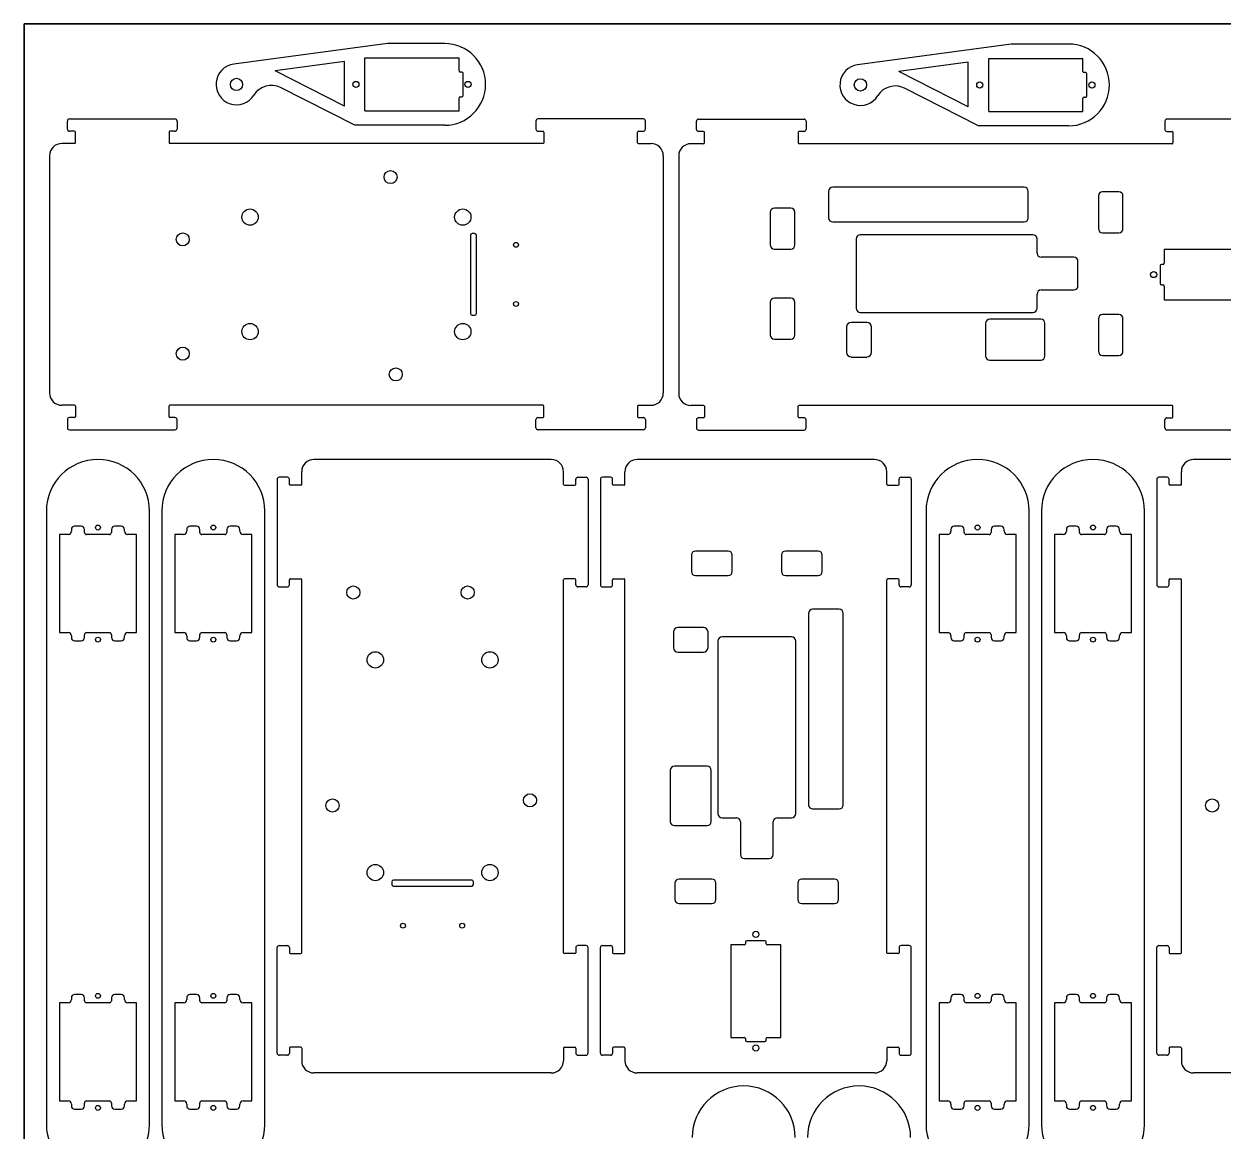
# Model space of a CAD drawing. Header units: millimetres. Extents: x 145 to 1025, y -83 to 357.
# Drawn here: x 145.2 to 438.5, y 86.2 to 356.8 of the extents above; entities that cross this region are included whole.
import ezdxf

# ---------------------------------------------------------------- set-up
doc = ezdxf.new("R2010")
doc.units = ezdxf.units.MM
doc.layers.get('0').update_dxf_attribs({"lineweight": 35})
doc.layers.add('粗实线层', color=7, linetype='Continuous', lineweight=35)

msp = doc.modelspace()

# ---------------------------------------------------------------- linework, layer by layer
at = {"color": 7, "linetype": 'Continuous', "lineweight": 25}
for p, q in [((234.07, 352.07), (196.53, 347.03)), ((248.07, 352.07), (234.07, 352.07)), ((386.55, 351.94), (349, 346.89)), ((400.55, 351.94), (386.55, 351.94)), ((223.57, 347.63), (206.61, 345.36)), ((223.57, 336.71), (223.57, 347.63)), ((228.57, 348.57), (251.57, 348.57)), ((228.57, 335.57), (228.57, 348.57)), ((251.57, 345.37), (251.57, 348.57)), ((376.05, 347.5), (359.09, 345.22)), ((376.05, 336.58), (376.05, 347.5)), ((381.05, 348.44), (404.05, 348.44)), ((381.05, 335.44), (381.05, 348.44)), ((404.05, 345.24), (404.05, 348.44)), ((223.57, 336.71), (206.61, 345.36)), ((252.27, 345.07), (251.87, 345.07)), ((252.57, 339.37), (252.57, 344.77)), ((376.05, 336.58), (359.09, 345.22)), ((404.75, 344.94), (404.35, 344.94)), ((405.05, 339.24), (405.05, 344.64)), ((226.07, 332.07), (207.98, 341.29)), ((378.55, 331.94), (360.46, 341.16)), ((251.57, 335.57), (251.57, 338.77)), ((251.87, 339.07), (252.27, 339.07)), ((404.05, 335.44), (404.05, 338.64)), ((404.35, 338.94), (404.75, 338.94)), ((228.57, 335.57), (251.57, 335.57)), ((381.05, 335.44), (404.05, 335.44)), ((155.85, 331.12), (155.85, 333.12)), ((156.35, 333.62), (182.15, 333.62)), ((182.65, 333.12), (182.65, 331.12)), ((248.07, 332.07), (226.07, 332.07)), ((270.35, 333.12), (270.35, 331.12)), ((296.65, 333.62), (270.85, 333.62)), ((297.15, 331.12), (297.15, 333.12)), ((309.61, 331.07), (309.61, 333.07)), ((310.11, 333.57), (335.91, 333.57)), ((336.41, 333.07), (336.41, 331.07)), ((400.55, 331.94), (378.55, 331.94)), ((424.11, 333.07), (424.11, 331.07)), ((450.41, 333.57), (424.61, 333.57)), ((157.6, 330.62), (156.35, 330.62)), ((157.8, 327.82), (157.8, 330.42)), ((180.7, 330.42), (180.7, 327.82)), ((182.15, 330.62), (180.9, 330.62)), ((270.85, 330.62), (272.1, 330.62)), ((272.3, 330.42), (272.3, 327.82)), ((295.2, 327.82), (295.2, 330.42)), ((295.4, 330.62), (296.65, 330.62)), ((311.36, 330.57), (310.11, 330.57)), ((311.56, 327.77), (311.56, 330.37)), ((334.46, 330.37), (334.46, 327.77)), ((335.91, 330.57), (334.66, 330.57)), ((424.61, 330.57), (425.86, 330.57)), ((426.06, 330.37), (426.06, 327.77)), ((157.6, 327.62), (154.5, 327.62)), ((272.1, 327.62), (180.9, 327.62)), ((295.4, 327.62), (298.5, 327.62)), ((311.36, 327.57), (308.26, 327.57)), ((425.86, 327.57), (334.66, 327.57)), ((151.5, 324.62), (151.5, 266.62)), ((301.5, 324.62), (301.5, 266.62)), ((305.26, 324.57), (305.26, 266.57)), ((389.71, 316.93), (342.9, 316.93)), ((341.9, 315.93), (341.9, 309.46)), ((390.71, 309.46), (390.71, 315.93)), ((407.86, 314.81), (407.86, 306.81)), ((412.86, 315.81), (408.86, 315.81)), ((413.86, 306.81), (413.86, 314.81)), ((332.66, 311.81), (328.66, 311.81)), ((327.66, 310.81), (327.66, 302.81)), ((333.66, 302.81), (333.66, 310.81)), ((342.9, 308.46), (389.71, 308.46)), ((254.34, 305.17), (254.34, 286.07)), ((255.39, 305.62), (254.79, 305.62)), ((255.84, 286.07), (255.84, 305.17)), ((391.86, 305.31), (349.66, 305.31)), ((408.86, 305.81), (412.86, 305.81)), ((348.66, 304.31), (348.66, 287.31)), ((392.86, 300.81), (392.86, 304.31)), ((328.66, 301.81), (332.66, 301.81)), ((401.86, 299.81), (393.86, 299.81)), ((446.56, 301.72), (423.96, 301.72)), ((423.96, 301.72), (423.96, 298.37)), ((402.86, 292.81), (402.86, 298.81)), ((422.96, 297.77), (422.96, 293.37)), ((423.66, 298.07), (423.26, 298.07)), ((392.86, 287.31), (392.86, 290.81)), ((393.86, 291.81), (401.86, 291.81)), ((423.26, 293.07), (423.66, 293.07)), ((423.96, 292.77), (423.96, 289.42)), ((327.66, 288.81), (327.66, 280.81)), ((332.66, 289.81), (328.66, 289.81)), ((333.66, 280.81), (333.66, 288.81)), ((423.96, 289.42), (446.56, 289.42)), ((254.79, 285.62), (255.39, 285.62)), ((349.66, 286.31), (391.86, 286.31)), ((393.79, 284.66), (381.29, 284.66)), ((407.86, 284.81), (407.86, 276.81)), ((412.86, 285.81), (408.86, 285.81)), ((413.86, 276.81), (413.86, 284.81)), ((346.31, 282.77), (346.31, 276.55)), ((351.27, 283.89), (347.43, 283.89)), ((352.39, 276.55), (352.39, 282.77)), ((380.29, 283.66), (380.29, 275.66)), ((394.79, 275.66), (394.79, 283.66)), ((328.66, 279.81), (332.66, 279.81)), ((408.86, 275.81), (412.86, 275.81)), ((347.43, 275.42), (351.27, 275.42)), ((381.29, 274.66), (393.79, 274.66)), ((157.6, 263.62), (154.5, 263.62)), ((157.8, 263.42), (157.8, 260.82)), ((180.7, 260.82), (180.7, 263.42)), ((272.1, 263.62), (180.9, 263.62)), ((272.3, 260.82), (272.3, 263.42)), ((295.2, 263.42), (295.2, 260.82)), ((295.4, 263.62), (298.5, 263.62)), ((311.36, 263.57), (308.26, 263.57)), ((311.56, 263.37), (311.56, 260.77)), ((334.46, 260.77), (334.46, 263.37)), ((425.86, 263.57), (334.66, 263.57)), ((426.06, 260.77), (426.06, 263.37)), ((155.85, 260.12), (155.85, 258.12)), ((157.6, 260.62), (156.35, 260.62)), ((182.15, 260.62), (180.9, 260.62)), ((182.65, 258.12), (182.65, 260.12)), ((270.35, 258.12), (270.35, 260.12)), ((270.85, 260.62), (272.1, 260.62)), ((295.4, 260.62), (296.65, 260.62)), ((297.15, 260.12), (297.15, 258.12)), ((309.61, 260.07), (309.61, 258.07)), ((311.36, 260.57), (310.11, 260.57)), ((335.91, 260.57), (334.66, 260.57)), ((336.41, 258.07), (336.41, 260.07)), ((424.11, 258.07), (424.11, 260.07)), ((424.61, 260.57), (425.86, 260.57)), ((156.35, 257.62), (182.15, 257.62)), ((296.65, 257.62), (270.85, 257.62)), ((310.11, 257.57), (335.91, 257.57)), ((450.41, 257.57), (424.61, 257.57)), ((274.12, 250.37), (216.12, 250.37)), ((353.12, 250.37), (295.12, 250.37)), ((489.12, 250.37), (431.12, 250.37)), ((213.12, 244.27), (213.12, 247.37)), ((277.12, 244.27), (277.12, 247.37)), ((292.12, 244.27), (292.12, 247.37)), ((356.12, 244.27), (356.12, 247.37)), ((428.12, 244.27), (428.12, 247.37)), ((207.12, 245.52), (207.12, 219.72)), ((209.62, 246.02), (207.62, 246.02)), ((210.12, 244.27), (210.12, 245.52)), ((212.92, 244.07), (210.32, 244.07)), ((277.32, 244.07), (279.92, 244.07)), ((280.12, 244.27), (280.12, 245.52)), ((280.62, 246.02), (282.62, 246.02)), ((283.12, 245.52), (283.12, 219.72)), ((286.12, 245.52), (286.12, 219.72)), ((288.62, 246.02), (286.62, 246.02)), ((289.12, 244.27), (289.12, 245.52)), ((291.92, 244.07), (289.32, 244.07)), ((356.32, 244.07), (358.92, 244.07)), ((359.12, 244.27), (359.12, 245.52)), ((359.62, 246.02), (361.62, 246.02)), ((362.12, 245.52), (362.12, 219.72)), ((422.12, 245.52), (422.12, 219.72)), ((424.62, 246.02), (422.62, 246.02)), ((425.12, 244.27), (425.12, 245.52)), ((427.92, 244.07), (425.32, 244.07)), ((150.72, 237.77), (150.72, 87.77)), ((175.92, 87.77), (175.92, 237.77)), ((178.92, 237.77), (178.92, 87.77)), ((204.12, 87.77), (204.12, 237.77)), ((365.72, 237.77), (365.72, 87.77)), ((390.92, 87.77), (390.92, 237.77)), ((393.92, 237.77), (393.92, 87.77)), ((419.12, 87.77), (419.12, 237.77)), ((156.02, 232.02), (153.92, 232.02)), ((153.92, 232.02), (153.92, 208.02)), ((156.82, 233.22), (156.82, 232.82)), ((159.22, 234.02), (157.62, 234.02)), ((160.02, 232.52), (160.02, 233.22)), ((166.12, 232.02), (160.52, 232.02)), ((166.62, 233.22), (166.62, 232.52)), ((169.02, 234.02), (167.42, 234.02)), ((169.82, 232.82), (169.82, 233.22)), ((172.72, 232.02), (170.62, 232.02)), ((172.72, 208.02), (172.72, 232.02)), ((184.22, 232.02), (182.12, 232.02)), ((182.12, 232.02), (182.12, 208.02)), ((185.02, 233.22), (185.02, 232.82)), ((187.42, 234.02), (185.82, 234.02)), ((188.22, 232.52), (188.22, 233.22)), ((194.32, 232.02), (188.72, 232.02)), ((194.82, 233.22), (194.82, 232.52)), ((197.22, 234.02), (195.62, 234.02)), ((198.02, 232.82), (198.02, 233.22)), ((200.92, 232.02), (198.82, 232.02)), ((200.92, 208.02), (200.92, 232.02)), ((371.02, 232.02), (368.92, 232.02)), ((368.92, 232.02), (368.92, 208.02)), ((371.82, 233.22), (371.82, 232.82)), ((374.22, 234.02), (372.62, 234.02)), ((375.02, 232.52), (375.02, 233.22)), ((381.12, 232.02), (375.52, 232.02)), ((381.62, 233.22), (381.62, 232.52)), ((384.02, 234.02), (382.42, 234.02)), ((384.82, 232.82), (384.82, 233.22)), ((387.72, 232.02), (385.62, 232.02)), ((387.72, 208.02), (387.72, 232.02)), ((399.22, 232.02), (397.12, 232.02)), ((397.12, 232.02), (397.12, 208.02)), ((400.02, 233.22), (400.02, 232.82)), ((402.42, 234.02), (400.82, 234.02)), ((403.22, 232.52), (403.22, 233.22)), ((409.32, 232.02), (403.72, 232.02)), ((409.82, 233.22), (409.82, 232.52)), ((412.22, 234.02), (410.62, 234.02)), ((413.02, 232.82), (413.02, 233.22)), ((415.92, 232.02), (413.82, 232.02)), ((415.92, 208.02), (415.92, 232.02)), ((308.36, 226.97), (308.36, 222.97)), ((317.36, 227.97), (309.36, 227.97)), ((318.36, 222.97), (318.36, 226.97)), ((330.36, 226.97), (330.36, 222.97)), ((339.36, 227.97), (331.36, 227.97)), ((340.36, 222.97), (340.36, 226.97)), ((210.12, 219.72), (210.12, 220.97)), ((210.32, 221.17), (212.92, 221.17)), ((213.12, 129.77), (213.12, 220.97)), ((277.12, 129.77), (277.12, 220.97)), ((279.92, 221.17), (277.32, 221.17)), ((280.12, 219.72), (280.12, 220.97)), ((289.12, 219.72), (289.12, 220.97)), ((289.32, 221.17), (291.92, 221.17)), ((292.12, 129.77), (292.12, 220.97)), ((309.36, 221.97), (317.36, 221.97)), ((331.36, 221.97), (339.36, 221.97)), ((356.12, 129.77), (356.12, 220.97)), ((358.92, 221.17), (356.32, 221.17)), ((359.12, 219.72), (359.12, 220.97)), ((425.12, 219.72), (425.12, 220.97)), ((425.32, 221.17), (427.92, 221.17)), ((428.12, 129.77), (428.12, 220.97)), ((207.62, 219.22), (209.62, 219.22)), ((282.62, 219.22), (280.62, 219.22)), ((286.62, 219.22), (288.62, 219.22)), ((361.62, 219.22), (359.62, 219.22)), ((422.62, 219.22), (424.62, 219.22)), ((337.01, 212.73), (337.01, 165.92)), ((344.48, 213.73), (338.01, 213.73)), ((345.48, 165.92), (345.48, 212.73)), ((311.31, 209.32), (305.09, 209.32)), ((153.92, 208.02), (156.02, 208.02)), ((156.82, 207.22), (156.82, 206.82)), ((157.62, 206.02), (159.22, 206.02)), ((160.02, 206.82), (160.02, 207.52)), ((160.52, 208.02), (166.12, 208.02)), ((166.62, 207.52), (166.62, 206.82)), ((167.42, 206.02), (169.02, 206.02)), ((169.82, 206.82), (169.82, 207.22)), ((170.62, 208.02), (172.72, 208.02)), ((182.12, 208.02), (184.22, 208.02)), ((185.02, 207.22), (185.02, 206.82)), ((185.82, 206.02), (187.42, 206.02)), ((188.22, 206.82), (188.22, 207.52)), ((188.72, 208.02), (194.32, 208.02)), ((194.82, 207.52), (194.82, 206.82)), ((195.62, 206.02), (197.22, 206.02)), ((198.02, 206.82), (198.02, 207.22)), ((198.82, 208.02), (200.92, 208.02)), ((303.97, 208.2), (303.97, 204.37)), ((312.44, 204.37), (312.44, 208.2)), ((314.86, 205.97), (314.86, 163.77)), ((332.86, 206.97), (315.86, 206.97)), ((333.86, 163.77), (333.86, 205.97)), ((368.92, 208.02), (371.02, 208.02)), ((371.82, 207.22), (371.82, 206.82)), ((372.62, 206.02), (374.22, 206.02)), ((375.02, 206.82), (375.02, 207.52)), ((375.52, 208.02), (381.12, 208.02)), ((381.62, 207.52), (381.62, 206.82)), ((382.42, 206.02), (384.02, 206.02)), ((384.82, 206.82), (384.82, 207.22)), ((385.62, 208.02), (387.72, 208.02)), ((397.12, 208.02), (399.22, 208.02)), ((400.02, 207.22), (400.02, 206.82)), ((400.82, 206.02), (402.42, 206.02)), ((403.22, 206.82), (403.22, 207.52)), ((403.72, 208.02), (409.32, 208.02)), ((409.82, 207.52), (409.82, 206.82)), ((410.62, 206.02), (412.22, 206.02)), ((413.02, 206.82), (413.02, 207.22)), ((413.82, 208.02), (415.92, 208.02)), ((305.09, 203.24), (311.31, 203.24)), ((303.21, 174.34), (303.21, 161.84)), ((312.21, 175.34), (304.21, 175.34)), ((313.21, 161.84), (313.21, 174.34)), ((338.01, 164.92), (344.48, 164.92)), ((315.86, 162.77), (319.36, 162.77)), ((320.36, 161.77), (320.36, 153.77)), ((328.36, 153.77), (328.36, 161.77)), ((329.36, 162.77), (332.86, 162.77)), ((304.21, 160.84), (312.21, 160.84)), ((321.36, 152.77), (327.36, 152.77)), ((235.12, 147.08), (235.12, 146.48)), ((254.67, 147.53), (235.57, 147.53)), ((255.12, 146.48), (255.12, 147.08)), ((304.36, 146.77), (304.36, 142.77)), ((313.36, 147.77), (305.36, 147.77)), ((314.36, 142.77), (314.36, 146.77)), ((334.36, 146.77), (334.36, 142.77)), ((343.36, 147.77), (335.36, 147.77)), ((344.36, 142.77), (344.36, 146.77)), ((235.57, 146.03), (254.67, 146.03)), ((305.36, 141.77), (313.36, 141.77)), ((335.36, 141.77), (343.36, 141.77)), ((321.62, 132.37), (321.62, 131.97)), ((326.32, 132.67), (321.92, 132.67)), ((326.62, 131.97), (326.62, 132.37)), ((207.12, 105.22), (207.12, 131.02)), ((207.62, 131.52), (209.62, 131.52)), ((210.12, 131.02), (210.12, 129.77)), ((210.32, 129.57), (212.92, 129.57)), ((279.92, 129.57), (277.32, 129.57)), ((280.12, 131.02), (280.12, 129.77)), ((282.62, 131.52), (280.62, 131.52)), ((283.12, 105.22), (283.12, 131.02)), ((286.12, 105.22), (286.12, 131.02)), ((286.62, 131.52), (288.62, 131.52)), ((289.12, 131.02), (289.12, 129.77)), ((289.32, 129.57), (291.92, 129.57)), ((317.97, 131.67), (317.97, 109.07)), ((321.32, 131.67), (317.97, 131.67)), ((330.27, 131.67), (326.92, 131.67)), ((330.27, 109.07), (330.27, 131.67)), ((358.92, 129.57), (356.32, 129.57)), ((359.12, 131.02), (359.12, 129.77)), ((361.62, 131.52), (359.62, 131.52)), ((362.12, 105.22), (362.12, 131.02)), ((422.12, 105.22), (422.12, 131.02)), ((422.62, 131.52), (424.62, 131.52)), ((425.12, 131.02), (425.12, 129.77)), ((425.32, 129.57), (427.92, 129.57)), ((156.02, 117.52), (153.92, 117.52)), ((153.92, 117.52), (153.92, 93.52)), ((156.82, 118.72), (156.82, 118.32)), ((159.22, 119.52), (157.62, 119.52)), ((160.02, 118.02), (160.02, 118.72)), ((166.12, 117.52), (160.52, 117.52)), ((166.62, 118.72), (166.62, 118.02)), ((169.02, 119.52), (167.42, 119.52)), ((169.82, 118.32), (169.82, 118.72)), ((172.72, 117.52), (170.62, 117.52)), ((172.72, 93.52), (172.72, 117.52)), ((184.22, 117.52), (182.12, 117.52)), ((182.12, 117.52), (182.12, 93.52)), ((185.02, 118.72), (185.02, 118.32)), ((187.42, 119.52), (185.82, 119.52)), ((188.22, 118.02), (188.22, 118.72)), ((194.32, 117.52), (188.72, 117.52)), ((194.82, 118.72), (194.82, 118.02)), ((197.22, 119.52), (195.62, 119.52)), ((198.02, 118.32), (198.02, 118.72)), ((200.92, 117.52), (198.82, 117.52)), ((200.92, 93.52), (200.92, 117.52)), ((371.02, 117.52), (368.92, 117.52)), ((368.92, 117.52), (368.92, 93.52)), ((371.82, 118.72), (371.82, 118.32)), ((374.22, 119.52), (372.62, 119.52)), ((375.02, 118.02), (375.02, 118.72)), ((381.12, 117.52), (375.52, 117.52)), ((381.62, 118.72), (381.62, 118.02)), ((384.02, 119.52), (382.42, 119.52)), ((384.82, 118.32), (384.82, 118.72)), ((387.72, 117.52), (385.62, 117.52)), ((387.72, 93.52), (387.72, 117.52)), ((399.22, 117.52), (397.12, 117.52)), ((397.12, 117.52), (397.12, 93.52)), ((400.02, 118.72), (400.02, 118.32)), ((402.42, 119.52), (400.82, 119.52)), ((403.22, 118.02), (403.22, 118.72)), ((409.32, 117.52), (403.72, 117.52)), ((409.82, 118.72), (409.82, 118.02)), ((412.22, 119.52), (410.62, 119.52)), ((413.02, 118.32), (413.02, 118.72)), ((415.92, 117.52), (413.82, 117.52)), ((415.92, 93.52), (415.92, 117.52)), ((317.97, 109.07), (321.32, 109.07)), ((321.62, 108.77), (321.62, 108.37)), ((326.62, 108.37), (326.62, 108.77)), ((326.92, 109.07), (330.27, 109.07)), ((210.12, 106.47), (210.12, 105.22)), ((212.92, 106.67), (210.32, 106.67)), ((213.12, 106.47), (213.12, 103.37)), ((277.12, 106.47), (277.12, 103.37)), ((277.32, 106.67), (279.92, 106.67)), ((280.12, 106.47), (280.12, 105.22)), ((289.12, 106.47), (289.12, 105.22)), ((291.92, 106.67), (289.32, 106.67)), ((292.12, 106.47), (292.12, 103.37)), ((321.92, 108.07), (326.32, 108.07)), ((356.12, 106.47), (356.12, 103.37)), ((356.32, 106.67), (358.92, 106.67)), ((359.12, 106.47), (359.12, 105.22)), ((425.12, 106.47), (425.12, 105.22)), ((427.92, 106.67), (425.32, 106.67)), ((428.12, 106.47), (428.12, 103.37)), ((209.62, 104.72), (207.62, 104.72)), ((280.62, 104.72), (282.62, 104.72)), ((288.62, 104.72), (286.62, 104.72)), ((359.62, 104.72), (361.62, 104.72)), ((424.62, 104.72), (422.62, 104.72)), ((274.12, 100.37), (216.12, 100.37)), ((353.12, 100.37), (295.12, 100.37)), ((489.12, 100.37), (431.12, 100.37)), ((153.92, 93.52), (156.02, 93.52)), ((156.82, 92.72), (156.82, 92.32)), ((157.62, 91.52), (159.22, 91.52)), ((160.02, 92.32), (160.02, 93.02)), ((160.52, 93.52), (166.12, 93.52)), ((166.62, 93.02), (166.62, 92.32)), ((167.42, 91.52), (169.02, 91.52)), ((169.82, 92.32), (169.82, 92.72)), ((170.62, 93.52), (172.72, 93.52)), ((182.12, 93.52), (184.22, 93.52)), ((185.02, 92.72), (185.02, 92.32)), ((185.82, 91.52), (187.42, 91.52)), ((188.22, 92.32), (188.22, 93.02)), ((188.72, 93.52), (194.32, 93.52)), ((194.82, 93.02), (194.82, 92.32)), ((195.62, 91.52), (197.22, 91.52)), ((198.02, 92.32), (198.02, 92.72)), ((198.82, 93.52), (200.92, 93.52)), ((368.92, 93.52), (371.02, 93.52)), ((371.82, 92.72), (371.82, 92.32)), ((372.62, 91.52), (374.22, 91.52)), ((375.02, 92.32), (375.02, 93.02)), ((375.52, 93.52), (381.12, 93.52)), ((381.62, 93.02), (381.62, 92.32)), ((382.42, 91.52), (384.02, 91.52)), ((384.82, 92.32), (384.82, 92.72)), ((385.62, 93.52), (387.72, 93.52)), ((397.12, 93.52), (399.22, 93.52)), ((400.02, 92.72), (400.02, 92.32)), ((400.82, 91.52), (402.42, 91.52)), ((403.22, 92.32), (403.22, 93.02)), ((403.72, 93.52), (409.32, 93.52)), ((409.82, 93.02), (409.82, 92.32)), ((410.62, 91.52), (412.22, 91.52)), ((413.02, 92.32), (413.02, 92.72)), ((413.82, 93.52), (415.92, 93.52))]:
    msp.add_line(p, q, dxfattribs=at)
for centre, radius in [((197.19, 342.07), 1.5), ((349.67, 341.94), 1.5), ((226.37, 342.07), 0.75), ((253.77, 342.07), 0.75), ((378.85, 341.94), 0.75), ((406.25, 341.94), 0.75), ((234.84, 319.42), 1.6), ((200.5, 309.62), 2), ((252.5, 309.62), 2), ((184.04, 304.18), 1.6), ((265.5, 302.85), 0.6), ((421.36, 295.57), 0.75), ((265.5, 288.39), 0.6), ((200.5, 281.62), 2), ((252.5, 281.62), 2), ((184.04, 276.24), 1.6), ((236.11, 271.16), 1.6), ((163.32, 233.72), 0.6), ((191.52, 233.72), 0.6), ((378.32, 233.72), 0.6), ((406.52, 233.72), 0.6), ((225.74, 217.83), 1.6), ((253.68, 217.83), 1.6), ((163.32, 206.32), 0.6), ((191.52, 206.32), 0.6), ((378.32, 206.32), 0.6), ((406.52, 206.32), 0.6), ((231.12, 201.37), 2), ((259.12, 201.37), 2), ((220.66, 165.76), 1.6), ((268.92, 167.03), 1.6), ((435.66, 165.76), 1.6), ((231.12, 149.37), 2), ((259.12, 149.37), 2), ((237.89, 136.37), 0.6), ((252.35, 136.37), 0.6), ((324.12, 134.27), 0.75), ((163.32, 119.22), 0.6), ((191.52, 119.22), 0.6), ((378.32, 119.22), 0.6), ((406.52, 119.22), 0.6), ((324.12, 106.47), 0.75), ((163.32, 91.82), 0.6), ((191.52, 91.82), 0.6), ((378.32, 91.82), 0.6), ((406.52, 91.82), 0.6)]:
    msp.add_circle(centre, radius, dxfattribs=at)
for centre, radius, start, end in [((248.07, 342.07), 10, 270, 90), ((400.55, 341.94), 10, 270, 90), ((197.19, 342.07), 5, 97.6522, 328.4182), ((349.67, 341.94), 5, 97.6522, 328.4182), ((251.87, 345.37), 0.3, 180, 270), ((252.27, 344.77), 0.3, 0, 90), ((404.35, 345.24), 0.3, 180, 270), ((404.75, 344.64), 0.3, 0, 90), ((205.71, 336.83), 5, 63, 148.4182), ((358.19, 336.7), 5, 63, 148.4182), ((251.87, 338.77), 0.3, 90, 180), ((252.27, 339.37), 0.3, 270, 0), ((404.35, 338.64), 0.3, 90, 180), ((404.75, 339.24), 0.3, 270, 0), ((156.35, 333.12), 0.5, 90, 180), ((182.15, 333.12), 0.5, 360, 90), ((270.85, 333.12), 0.5, 90, 180), ((296.65, 333.12), 0.5, 360, 90), ((310.11, 333.07), 0.5, 90, 180), ((335.91, 333.07), 0.5, 0, 90), ((424.61, 333.07), 0.5, 90, 180), ((156.35, 331.12), 0.5, 180, 270), ((157.6, 330.42), 0.2, 0, 90), ((180.9, 330.42), 0.2, 90, 180), ((182.15, 331.12), 0.5, 270, 360), ((270.85, 331.12), 0.5, 180, 270), ((272.1, 330.42), 0.2, 0, 90), ((295.4, 330.42), 0.2, 90, 180), ((296.65, 331.12), 0.5, 270, 0), ((310.11, 331.07), 0.5, 180, 270), ((311.36, 330.37), 0.2, 0, 90), ((334.66, 330.37), 0.2, 90, 180), ((335.91, 331.07), 0.5, 270, 0), ((424.61, 331.07), 0.5, 180, 270), ((425.86, 330.37), 0.2, 360, 90), ((154.5, 324.62), 3, 90, 180), ((157.6, 327.82), 0.2, 270, 0), ((180.9, 327.82), 0.2, 180, 270), ((272.1, 327.82), 0.2, 270, 0), ((295.4, 327.82), 0.2, 180, 270), ((298.5, 324.62), 3, 0, 90), ((308.26, 324.57), 3, 90, 180), ((311.36, 327.77), 0.2, 270, 0), ((334.66, 327.77), 0.2, 180, 270), ((425.86, 327.77), 0.2, 270, 360), ((342.9, 315.93), 1, 90, 180), ((389.71, 315.93), 1, 0, 90), ((408.86, 314.81), 1, 90, 180), ((412.86, 314.81), 1, 0, 90), ((328.66, 310.81), 1, 90, 180), ((332.66, 310.81), 1, 0, 90), ((342.9, 309.46), 1, 180, 270), ((389.71, 309.46), 1, 270, 0), ((254.79, 305.17), 0.45, 90, 180), ((255.39, 305.17), 0.45, 0, 90), ((349.66, 304.31), 1, 90, 180), ((391.86, 304.31), 1, 0, 90), ((408.86, 306.81), 1, 180, 270), ((412.86, 306.81), 1, 270, 0), ((328.66, 302.81), 1, 180, 270), ((332.66, 302.81), 1, 270, 0), ((393.86, 300.81), 1, 180, 270), ((401.86, 298.81), 1, 0, 90), ((423.26, 297.77), 0.3, 90, 180), ((423.66, 298.37), 0.3, 270, 0), ((423.26, 293.37), 0.3, 180, 270), ((393.86, 290.81), 1, 90, 180), ((401.86, 292.81), 1, 270, 360), ((423.66, 292.77), 0.3, 0, 90), ((328.66, 288.81), 1, 90, 180), ((332.66, 288.81), 1, 0, 90), ((254.79, 286.07), 0.45, 180, 270), ((255.39, 286.07), 0.45, 270, 0), ((349.66, 287.31), 1, 180, 270), ((381.29, 283.66), 1, 90, 180), ((391.86, 287.31), 1, 270, 0), ((393.79, 283.66), 1, 0, 90), ((408.86, 284.81), 1, 90, 180), ((412.86, 284.81), 1, 0, 90), ((347.43, 282.77), 1.12, 90, 180), ((351.27, 282.77), 1.12, 360, 90), ((328.66, 280.81), 1, 180, 270), ((332.66, 280.81), 1, 270, 0), ((347.43, 276.55), 1.12, 180, 270), ((351.27, 276.55), 1.12, 270, 0), ((408.86, 276.81), 1, 180, 270), ((412.86, 276.81), 1, 270, 0), ((381.29, 275.66), 1, 180, 270), ((393.79, 275.66), 1, 270, 0), ((154.5, 266.62), 3, 180, 270), ((298.5, 266.62), 3, 270, 0), ((308.26, 266.57), 3, 180, 270), ((157.6, 263.42), 0.2, 0, 90), ((180.9, 263.42), 0.2, 90, 180), ((272.1, 263.42), 0.2, 0, 90), ((295.4, 263.42), 0.2, 90, 180), ((311.36, 263.37), 0.2, 0, 90), ((334.66, 263.37), 0.2, 90, 180), ((425.86, 263.37), 0.2, 0, 90), ((156.35, 260.12), 0.5, 90, 180), ((156.35, 258.12), 0.5, 180, 270), ((157.6, 260.82), 0.2, 270, 360), ((180.9, 260.82), 0.2, 180, 270), ((182.15, 260.12), 0.5, 0, 90), ((182.15, 258.12), 0.5, 270, 0), ((270.85, 260.12), 0.5, 90, 180), ((270.85, 258.12), 0.5, 180, 270), ((272.1, 260.82), 0.2, 270, 0), ((295.4, 260.82), 0.2, 180, 270), ((296.65, 260.12), 0.5, 0, 90), ((296.65, 258.12), 0.5, 270, 0), ((310.11, 260.07), 0.5, 90, 180), ((311.36, 260.77), 0.2, 270, 0), ((334.66, 260.77), 0.2, 180, 270), ((335.91, 260.07), 0.5, 0, 90), ((424.61, 260.07), 0.5, 90, 180), ((425.86, 260.77), 0.2, 270, 0), ((310.11, 258.07), 0.5, 180, 270), ((335.91, 258.07), 0.5, 270, 0), ((424.61, 258.07), 0.5, 180, 270), ((163.32, 237.77), 12.6, 0, 180), ((191.52, 237.77), 12.6, 0, 180), ((216.12, 247.37), 3, 90, 180), ((274.12, 247.37), 3, 0, 90), ((295.12, 247.37), 3, 90, 180), ((353.12, 247.37), 3, 0, 90), ((378.32, 237.77), 12.6, 360, 180), ((406.52, 237.77), 12.6, 0, 180), ((431.12, 247.37), 3, 90, 180), ((207.62, 245.52), 0.5, 90, 180), ((209.62, 245.52), 0.5, 0, 90), ((210.32, 244.27), 0.2, 180, 270), ((212.92, 244.27), 0.2, 270, 360), ((277.32, 244.27), 0.2, 180, 270), ((279.92, 244.27), 0.2, 270, 0), ((280.62, 245.52), 0.5, 90, 180), ((282.62, 245.52), 0.5, 0, 90), ((286.62, 245.52), 0.5, 90, 180), ((288.62, 245.52), 0.5, 0, 90), ((289.32, 244.27), 0.2, 180, 270), ((291.92, 244.27), 0.2, 270, 360), ((356.32, 244.27), 0.2, 180, 270), ((358.92, 244.27), 0.2, 270, 0), ((359.62, 245.52), 0.5, 90, 180), ((361.62, 245.52), 0.5, 0, 90), ((422.62, 245.52), 0.5, 90, 180), ((424.62, 245.52), 0.5, 0, 90), ((425.32, 244.27), 0.2, 180, 270), ((427.92, 244.27), 0.2, 270, 0), ((156.02, 232.82), 0.8, 270, 0), ((157.62, 233.22), 0.8, 90, 180), ((159.22, 233.22), 0.8, 0, 90), ((160.52, 232.52), 0.5, 180, 270), ((166.12, 232.52), 0.5, 270, 0), ((167.42, 233.22), 0.8, 90, 180), ((169.02, 233.22), 0.8, 0, 90), ((170.62, 232.82), 0.8, 180, 270), ((184.22, 232.82), 0.8, 270, 360), ((185.82, 233.22), 0.8, 90, 180), ((187.42, 233.22), 0.8, 0, 90), ((188.72, 232.52), 0.5, 180, 270), ((194.32, 232.52), 0.5, 270, 0), ((195.62, 233.22), 0.8, 90, 180), ((197.22, 233.22), 0.8, 360, 90), ((198.82, 232.82), 0.8, 180, 270), ((371.02, 232.82), 0.8, 270, 0), ((372.62, 233.22), 0.8, 90, 180), ((374.22, 233.22), 0.8, 0, 90), ((375.52, 232.52), 0.5, 180, 270), ((381.12, 232.52), 0.5, 270, 0), ((382.42, 233.22), 0.8, 90, 180), ((384.02, 233.22), 0.8, 360, 90), ((385.62, 232.82), 0.8, 180, 270), ((399.22, 232.82), 0.8, 270, 0), ((400.82, 233.22), 0.8, 90, 180), ((402.42, 233.22), 0.8, 0, 90), ((403.72, 232.52), 0.5, 180, 270), ((409.32, 232.52), 0.5, 270, 0), ((410.62, 233.22), 0.8, 90, 180), ((412.22, 233.22), 0.8, 0, 90), ((413.82, 232.82), 0.8, 180, 270), ((309.36, 226.97), 1, 90, 180), ((317.36, 226.97), 1, 0, 90), ((331.36, 226.97), 1, 90, 180), ((339.36, 226.97), 1, 360, 90), ((309.36, 222.97), 1, 180, 270), ((317.36, 222.97), 1, 270, 360), ((331.36, 222.97), 1, 180, 270), ((339.36, 222.97), 1, 270, 0), ((210.32, 220.97), 0.2, 90, 180), ((212.92, 220.97), 0.2, 360, 90), ((277.32, 220.97), 0.2, 90, 180), ((279.92, 220.97), 0.2, 0, 90), ((289.32, 220.97), 0.2, 90, 180), ((291.92, 220.97), 0.2, 0, 90), ((356.32, 220.97), 0.2, 90, 180), ((358.92, 220.97), 0.2, 360, 90), ((425.32, 220.97), 0.2, 90, 180), ((427.92, 220.97), 0.2, 0, 90), ((207.62, 219.72), 0.5, 180, 270), ((209.62, 219.72), 0.5, 270, 0), ((280.62, 219.72), 0.5, 180, 270), ((282.62, 219.72), 0.5, 270, 0), ((286.62, 219.72), 0.5, 180, 270), ((288.62, 219.72), 0.5, 270, 360), ((359.62, 219.72), 0.5, 180, 270), ((361.62, 219.72), 0.5, 270, 360), ((422.62, 219.72), 0.5, 180, 270), ((424.62, 219.72), 0.5, 270, 360), ((338.01, 212.73), 1, 90, 180), ((344.48, 212.73), 1, 0, 90), ((305.09, 208.2), 1.12, 90, 180), ((311.31, 208.2), 1.12, 0, 90), ((156.02, 207.22), 0.8, 360, 90), ((157.62, 206.82), 0.8, 180, 270), ((159.22, 206.82), 0.8, 270, 360), ((160.52, 207.52), 0.5, 90, 180), ((166.12, 207.52), 0.5, 0, 90), ((167.42, 206.82), 0.8, 180, 270), ((169.02, 206.82), 0.8, 270, 0), ((170.62, 207.22), 0.8, 90, 180), ((184.22, 207.22), 0.8, 0, 90), ((185.82, 206.82), 0.8, 180, 270), ((187.42, 206.82), 0.8, 270, 0), ((188.72, 207.52), 0.5, 90, 180), ((194.32, 207.52), 0.5, 0, 90), ((195.62, 206.82), 0.8, 180, 270), ((197.22, 206.82), 0.8, 270, 0), ((198.82, 207.22), 0.8, 90, 180), ((315.86, 205.97), 1, 90, 180), ((332.86, 205.97), 1, 0, 90), ((371.02, 207.22), 0.8, 0, 90), ((372.62, 206.82), 0.8, 180, 270), ((374.22, 206.82), 0.8, 270, 0), ((375.52, 207.52), 0.5, 90, 180), ((381.12, 207.52), 0.5, 0, 90), ((382.42, 206.82), 0.8, 180, 270), ((384.02, 206.82), 0.8, 270, 360), ((385.62, 207.22), 0.8, 90, 180), ((399.22, 207.22), 0.8, 0, 90), ((400.82, 206.82), 0.8, 180, 270), ((402.42, 206.82), 0.8, 270, 360), ((403.72, 207.52), 0.5, 90, 180), ((409.32, 207.52), 0.5, 360, 90), ((410.62, 206.82), 0.8, 180, 270), ((412.22, 206.82), 0.8, 270, 360), ((413.82, 207.22), 0.8, 90, 180), ((305.09, 204.37), 1.12, 180, 270), ((311.31, 204.37), 1.12, 270, 360), ((304.21, 174.34), 1, 90, 180), ((312.21, 174.34), 1, 0, 90), ((338.01, 165.92), 1, 180, 270), ((344.48, 165.92), 1, 270, 0), ((304.21, 161.84), 1, 180, 270), ((312.21, 161.84), 1, 270, 0), ((315.86, 163.77), 1, 180, 270), ((319.36, 161.77), 1, 0, 90), ((329.36, 161.77), 1, 90, 180), ((332.86, 163.77), 1, 270, 360), ((321.36, 153.77), 1, 180, 270), ((327.36, 153.77), 1, 270, 360), ((235.57, 147.08), 0.45, 90, 180), ((254.67, 147.08), 0.45, 0, 90), ((305.36, 146.77), 1, 90, 180), ((313.36, 146.77), 1, 0, 90), ((335.36, 146.77), 1, 90, 180), ((343.36, 146.77), 1, 0, 90), ((235.57, 146.48), 0.45, 180, 270), ((254.67, 146.48), 0.45, 270, 0), ((305.36, 142.77), 1, 180, 270), ((313.36, 142.77), 1, 270, 0), ((335.36, 142.77), 1, 180, 270), ((343.36, 142.77), 1, 270, 0), ((321.92, 132.37), 0.3, 90, 180), ((326.32, 132.37), 0.3, 0, 90), ((207.62, 131.02), 0.5, 90, 180), ((209.62, 131.02), 0.5, 0, 90), ((210.32, 129.77), 0.2, 180, 270), ((212.92, 129.77), 0.2, 270, 0), ((277.32, 129.77), 0.2, 180, 270), ((279.92, 129.77), 0.2, 270, 0), ((280.62, 131.02), 0.5, 90, 180), ((282.62, 131.02), 0.5, 0, 90), ((286.62, 131.02), 0.5, 90, 180), ((288.62, 131.02), 0.5, 0, 90), ((289.32, 129.77), 0.2, 180, 270), ((291.92, 129.77), 0.2, 270, 360), ((321.32, 131.97), 0.3, 270, 0), ((326.92, 131.97), 0.3, 180, 270), ((356.32, 129.77), 0.2, 180, 270), ((358.92, 129.77), 0.2, 270, 360), ((359.62, 131.02), 0.5, 90, 180), ((361.62, 131.02), 0.5, 0, 90), ((422.62, 131.02), 0.5, 90, 180), ((424.62, 131.02), 0.5, 360, 90), ((425.32, 129.77), 0.2, 180, 270), ((427.92, 129.77), 0.2, 270, 360), ((156.02, 118.32), 0.8, 270, 0), ((157.62, 118.72), 0.8, 90, 180), ((159.22, 118.72), 0.8, 0, 90), ((160.52, 118.02), 0.5, 180, 270), ((166.12, 118.02), 0.5, 270, 0), ((167.42, 118.72), 0.8, 90, 180), ((169.02, 118.72), 0.8, 0, 90), ((170.62, 118.32), 0.8, 180, 270), ((184.22, 118.32), 0.8, 270, 0), ((185.82, 118.72), 0.8, 90, 180), ((187.42, 118.72), 0.8, 360, 90), ((188.72, 118.02), 0.5, 180, 270), ((194.32, 118.02), 0.5, 270, 0), ((195.62, 118.72), 0.8, 90, 180), ((197.22, 118.72), 0.8, 0, 90), ((198.82, 118.32), 0.8, 180, 270), ((371.02, 118.32), 0.8, 270, 360), ((372.62, 118.72), 0.8, 90, 180), ((374.22, 118.72), 0.8, 0, 90), ((375.52, 118.02), 0.5, 180, 270), ((381.12, 118.02), 0.5, 270, 0), ((382.42, 118.72), 0.8, 90, 180), ((384.02, 118.72), 0.8, 360, 90), ((385.62, 118.32), 0.8, 180, 270), ((399.22, 118.32), 0.8, 270, 0), ((400.82, 118.72), 0.8, 90, 180), ((402.42, 118.72), 0.8, 0, 90), ((403.72, 118.02), 0.5, 180, 270), ((409.32, 118.02), 0.5, 270, 0), ((410.62, 118.72), 0.8, 90, 180), ((412.22, 118.72), 0.8, 360, 90), ((413.82, 118.32), 0.8, 180, 270), ((321.32, 108.77), 0.3, 0, 90), ((326.92, 108.77), 0.3, 90, 180), ((210.32, 106.47), 0.2, 90, 180), ((212.92, 106.47), 0.2, 360, 90), ((277.32, 106.47), 0.2, 90, 180), ((279.92, 106.47), 0.2, 0, 90), ((289.32, 106.47), 0.2, 90, 180), ((291.92, 106.47), 0.2, 0, 90), ((321.92, 108.37), 0.3, 180, 270), ((326.32, 108.37), 0.3, 270, 360), ((356.32, 106.47), 0.2, 90, 180), ((358.92, 106.47), 0.2, 360, 90), ((425.32, 106.47), 0.2, 90, 180), ((427.92, 106.47), 0.2, 0, 90), ((207.62, 105.22), 0.5, 180, 270), ((209.62, 105.22), 0.5, 270, 360), ((216.12, 103.37), 3, 180, 270), ((274.12, 103.37), 3, 270, 360), ((280.62, 105.22), 0.5, 180, 270), ((282.62, 105.22), 0.5, 270, 0), ((286.62, 105.22), 0.5, 180, 270), ((288.62, 105.22), 0.5, 270, 0), ((295.12, 103.37), 3, 180, 270), ((353.12, 103.37), 3, 270, 360), ((359.62, 105.22), 0.5, 180, 270), ((361.62, 105.22), 0.5, 270, 360), ((422.62, 105.22), 0.5, 180, 270), ((424.62, 105.22), 0.5, 270, 0), ((431.12, 103.37), 3, 180, 270), ((321.15, 84.58), 12.6, 0, 180), ((349.35, 84.58), 12.6, 0, 180), ((156.02, 92.72), 0.8, 360, 90), ((157.62, 92.32), 0.8, 180, 270), ((159.22, 92.32), 0.8, 270, 0), ((160.52, 93.02), 0.5, 90, 180), ((166.12, 93.02), 0.5, 360, 90), ((167.42, 92.32), 0.8, 180, 270), ((169.02, 92.32), 0.8, 270, 0), ((170.62, 92.72), 0.8, 90, 180), ((184.22, 92.72), 0.8, 0, 90), ((185.82, 92.32), 0.8, 180, 270), ((187.42, 92.32), 0.8, 270, 0), ((188.72, 93.02), 0.5, 90, 180), ((194.32, 93.02), 0.5, 0, 90), ((195.62, 92.32), 0.8, 180, 270), ((197.22, 92.32), 0.8, 270, 0), ((198.82, 92.72), 0.8, 90, 180), ((371.02, 92.72), 0.8, 360, 90), ((372.62, 92.32), 0.8, 180, 270), ((374.22, 92.32), 0.8, 270, 0), ((375.52, 93.02), 0.5, 90, 180), ((381.12, 93.02), 0.5, 0, 90), ((382.42, 92.32), 0.8, 180, 270), ((384.02, 92.32), 0.8, 270, 0), ((385.62, 92.72), 0.8, 90, 180), ((399.22, 92.72), 0.8, 0, 90), ((400.82, 92.32), 0.8, 180, 270), ((402.42, 92.32), 0.8, 270, 360), ((403.72, 93.02), 0.5, 90, 180), ((409.32, 93.02), 0.5, 0, 90), ((410.62, 92.32), 0.8, 180, 270), ((412.22, 92.32), 0.8, 270, 0), ((413.82, 92.72), 0.8, 90, 180), ((163.32, 87.77), 12.6, 180, 360), ((191.52, 87.77), 12.6, 180, 360), ((378.32, 87.77), 12.6, 180, 360), ((406.52, 87.77), 12.6, 180, 360)]:
    msp.add_arc(centre, radius, start, end, dxfattribs=at)
at = {"layer": '粗实线层'}
for p, q in [((1025.25, 356.84), (145.25, 356.84)), ((145.25, 356.84), (145.25, -83.16))]:
    msp.add_line(p, q, dxfattribs=at)

doc.saveas('drawing.dxf')
